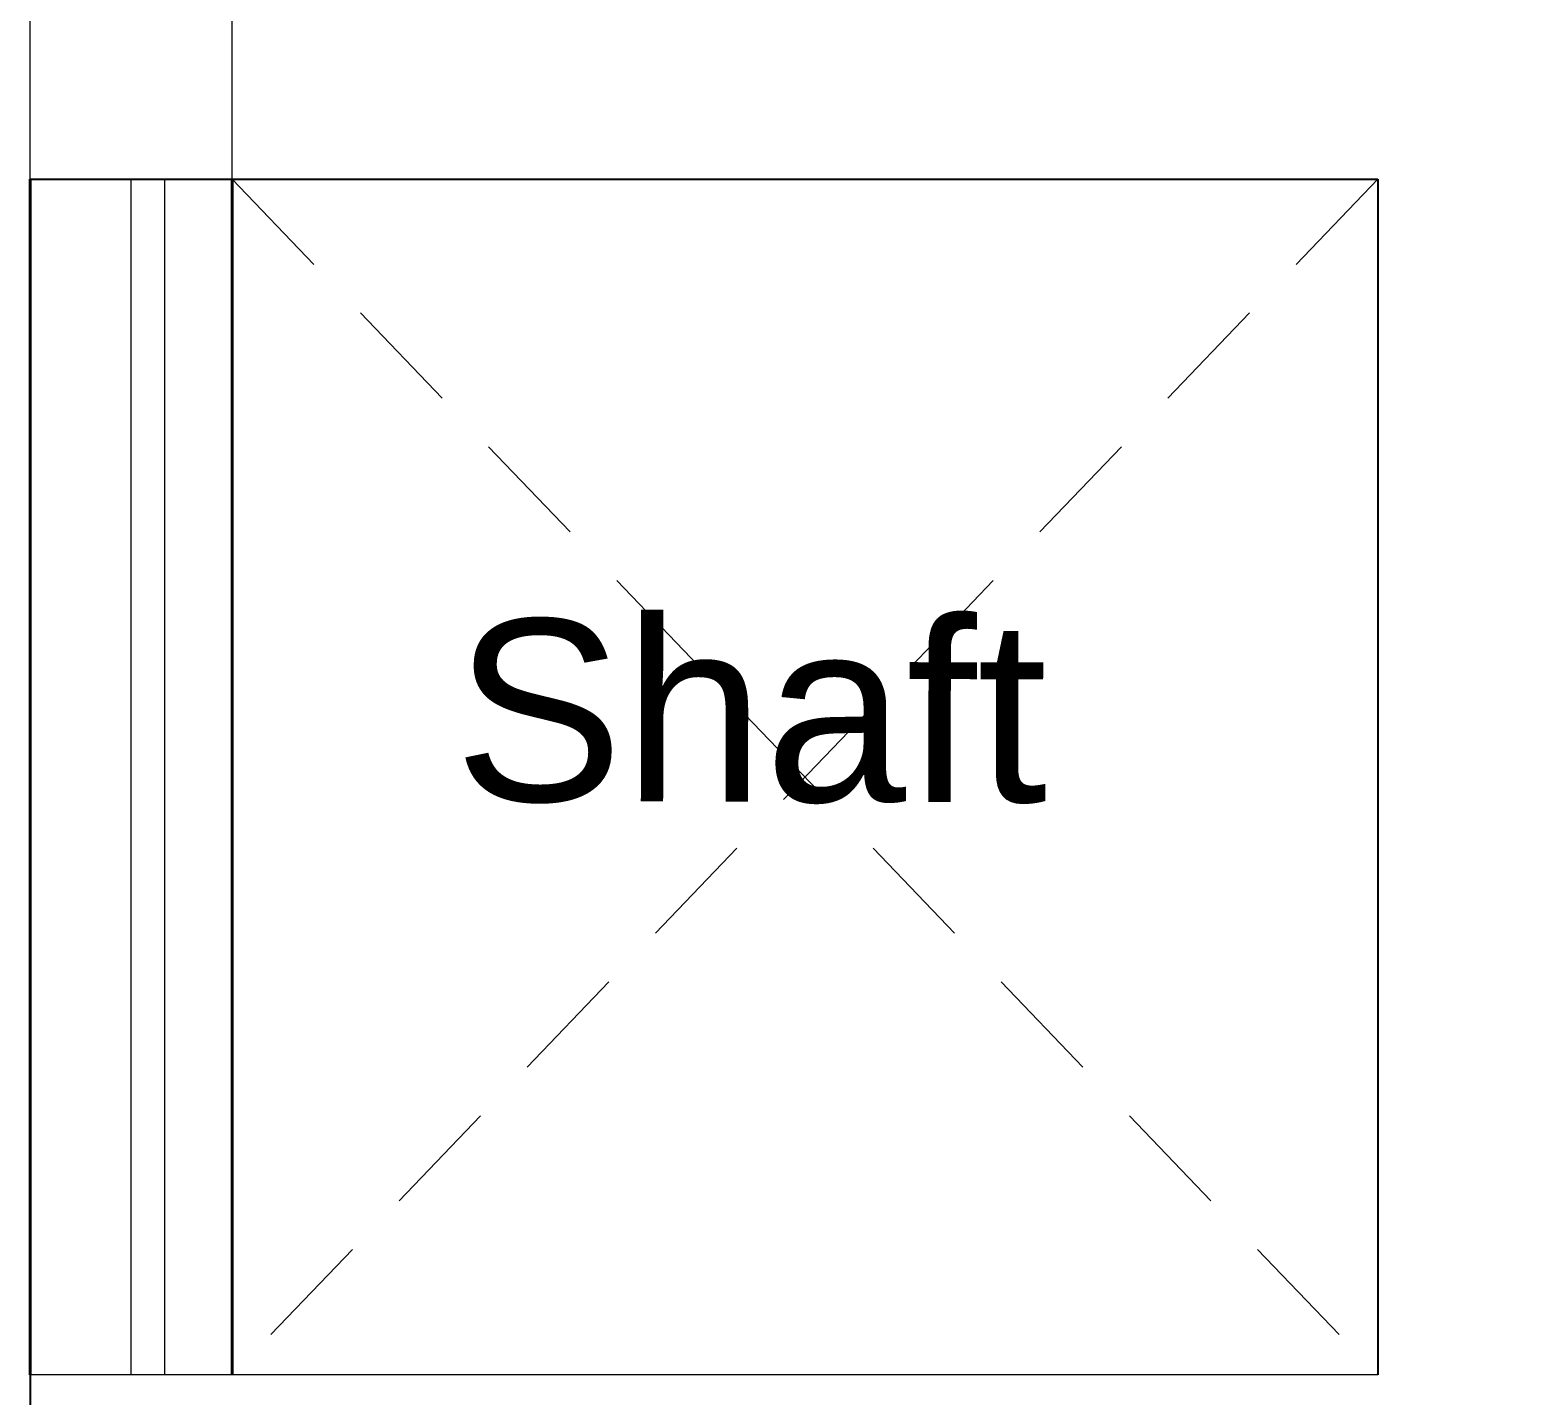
# Model space of a CAD drawing. Header units: metres. Extents: x -322116 to -321123, y -26723 to -26468.
# Drawn here: x -321395.512 to -321393.276, y -26553.851 to -26551.824 of the extents above; entities that cross this region are included whole.
import ezdxf

# ---------------------------------------------------------------- set-up
doc = ezdxf.new("R2010")
doc.units = ezdxf.units.M
doc.header["$LTSCALE"] = 7
doc.header["$MEASUREMENT"] = 0
doc.linetypes.add('1363-TXX-A-XXX-Plots layouts-R02$0$HIDDEN', pattern=[0.375, 0.25, -0.125])
doc.linetypes.add('Hidden', pattern=[9.525, 6.35, -3.175])
doc.layers.add('22-1-14-ROAD P2PFGC', color=5, linetype='Continuous')
for name, color, linetype, lineweight in [('A-ANNO-TXT3', 6, 'Continuous', 30), ('A-FLOR-HIDN', 9, 'Hidden', 13), ('A-WALL-BLWO', 7, 'Continuous', 40), ('L-Structure', 5, 'Continuous', 15), ('XREF-W09-A-ELEV04$0$A--SECT-TILE', 32, 'Continuous', 5)]:
    doc.layers.add(name, color=color, linetype=linetype, lineweight=lineweight)
doc.styles.get("Standard").update_dxf_attribs({"font": 'romans.shx', "height": 0.5})

# ---------------------------------------------------------------- blocks, each defined once
blk = doc.blocks.new('rooff attic')
at = {"layer": '22-1-14-ROAD P2PFGC'}
for p, q in [((-321395.5118, -26550.0448, 0), (-321393.5118, -26550.0448, 0)), ((-321393.5118, -26550.0448, 0), (-321393.5118, -26551.8198, 0)), ((-321395.5118, -26551.8198, 0), (-321395.5118, -26552.1198, 0))]:
    blk.add_line(p, q, dxfattribs=at)
at = {"layer": 'A-FLOR-HIDN', "linetype": '1363-TXX-A-XXX-Plots layouts-R02$0$HIDDEN', "ltscale": 0.1, "elevation": 0}
for points in [[(-321393.5118, -26550.0448), (-321395.2118, -26551.8198)], [(-321395.2118, -26550.0448), (-321393.5118, -26551.8198)]]:
    blk.add_lwpolyline(points, dxfattribs=at)
at = {"layer": 'A-WALL-BLWO'}
for p, q in [((-321395.5118, -26551.8198, 0), (-321395.5118, -26550.0448, 0)), ((-321395.2118, -26551.8198, 0), (-321395.2118, -26550.0448, 0))]:
    blk.add_line(p, q, dxfattribs=at)
at = {"layer": 'L-Structure'}
blk.add_line((-321393.5118, -26551.8198, 0), (-321395.5118, -26551.8198, 0), dxfattribs=at)
at = {"layer": 'L-Structure', "elevation": 0}
blk.add_lwpolyline([(-321395.5118, -26550.0448), (-321395.5118, -26547.7581)], dxfattribs=at)
at = {"layer": 'XREF-W09-A-ELEV04$0$A--SECT-TILE'}
for p, q in [((-321395.3618, -26551.8198, 0), (-321395.3618, -26550.0448, 0)), ((-321395.3118, -26551.8198, 0), (-321395.3118, -26550.0448, 0))]:
    blk.add_line(p, q, dxfattribs=at)
at = {"layer": 'A-ANNO-TXT3', "lineweight": 5, "insert": (-321394.8827, -26550.6979, 0), "char_height": 0.27, "attachment_point": 1, "rotation": 359.9008}
blk.add_mtext_dynamic_manual_height_columns('\\A1;{\\fArial Unicode MS|b0|i0|c0|p34;Shaft}', width=2.985678, gutter_width=3.0774, heights=[1.4075], dxfattribs=at)
blk = doc.blocks.new('m 12')
at = {"layer": '22-1-14-ROAD P2PFGC', "transparency": 33554534}
h = blk.add_hatch(dxfattribs=at)
h.set_pattern_fill('ANSI31', scale=1.3, angle=45)
h.set_pattern_definition([(90, (-187.8846, 18.4578), (-0.1625, 0), [])])
h.paths.add_polyline_path([(-321388.4118, -26532.9581), (-321398.1118, -26532.9581), (-321398.1118, -26534.9081), (-321404.3118, -26534.9081), (-321404.3118, -26539.3023), (-321405.4818, -26539.3023), (-321405.4818, -26544.6581), (-321404.5118, -26544.6581), (-321404.5118, -26551.3581), (-321406.0118, -26551.3581), (-321406.0118, -26554.5581), (-321403.6118, -26554.5581), (-321403.6118, -26537.7015), (-321383.0787, -26537.7016), (-321383.0787, -26554.5581), (-321382.1603, -26554.5581), (-321382.1603, -26551.2581), (-321381.1018, -26551.2581), (-321381.1018, -26541.5581), (-321382.2287, -26541.5581), (-321382.2287, -26534.9081), (-321388.4118, -26534.9081)])
edge = h.paths.add_edge_path(flags=16)
edge.add_arc((-321394.4903, -26535.3455), 0.2481, 0, 360)
h.paths.add_polyline_path([(-321405.2533, -26553.463), (-321404.3703, -26553.463), (-321404.3703, -26553.0317), (-321405.2533, -26553.0317)], flags=16)
h.paths.add_polyline_path([(-321405.4431, -26553.3996), (-321405.4431, -26552.5166), (-321405.8743, -26552.5166), (-321405.8743, -26553.3996)], flags=16)
h.paths.add_polyline_path([(-321402.5757, -26536.7788), (-321402.5757, -26535.8584), (-321403.007, -26535.8584), (-321403.007, -26536.7788)], flags=16)
h.paths.add_polyline_path([(-321393.8213, -26536.8162), (-321392.7192, -26536.8162), (-321392.7192, -26536.3849), (-321393.8213, -26536.3849)], flags=16)
h.paths.add_polyline_path([(-321384.2889, -26536.7788), (-321384.2889, -26535.8393), (-321384.7202, -26535.8393), (-321384.7202, -26536.7788)], flags=16)
h.paths.add_polyline_path([(-321382.9583, -26539.6741), (-321382.3491, -26539.6741), (-321382.3491, -26539.2428), (-321382.9583, -26539.2428)], flags=16)
h.paths.add_polyline_path([(-321382.5318, -26544.9633), (-321381.6488, -26544.9633), (-321381.6488, -26544.532), (-321382.5318, -26544.532)], flags=16)
h.paths.add_polyline_path([(-321381.3907, -26546.8496), (-321381.3907, -26545.9666), (-321381.8219, -26545.9666), (-321381.8219, -26546.8496)], flags=16)
h.paths.add_polyline_path([(-321397.07, -26535.8562), (-321397.07, -26534.8373), (-321397.5013, -26534.8373), (-321397.5013, -26535.8562)], flags=16)
h.paths.add_polyline_path([(-321394.1228, -26535.272), (-321391.6791, -26535.272), (-321391.6791, -26534.831), (-321394.1228, -26534.831)], flags=16)
h.paths.add_polyline_path([(-321394.1228, -26535.86), (-321391.9766, -26535.86), (-321391.9766, -26535.419), (-321394.1228, -26535.419)], flags=16)
h.paths.add_polyline_path([(-321383.0049, -26547.8529), (-321381.5704, -26547.8553), (-321381.5693, -26547.215), (-321383.0038, -26547.2125)], flags=16)
h.paths.add_polyline_path([(-321405.402, -26553.0502), (-321403.9675, -26553.0527), (-321403.9664, -26552.4124), (-321405.4009, -26552.4099)], flags=16)
h.paths.add_polyline_path([(-321405.3468, -26542.1633), (-321403.9123, -26542.1658), (-321403.9112, -26541.5254), (-321405.3457, -26541.5229)], flags=16)
h.paths.add_polyline_path([(-321393.95, -26534.8473), (-321392.5154, -26534.8498), (-321392.5143, -26534.2094), (-321393.9489, -26534.207)], flags=16)
blk = doc.blocks.new('roof')
at = {"layer": 'A-FLOR-HIDN', "linetype": '1363-TXX-A-XXX-Plots layouts-R02$0$HIDDEN', "ltscale": 0.5, "elevation": 0}
for points in [[(-321389.3518, -26545.9581), (-321389.3518, -26552.1198), (-321395.5118, -26552.1198), (-321395.5119, -26545.9581)], [(-321389.6518, -26546.2581), (-321389.6518, -26551.8198), (-321395.2118, -26551.8198), (-321395.2119, -26546.2581)]]:
    blk.add_lwpolyline(points, close=True, dxfattribs=at)

msp = doc.modelspace()

# ---------------------------------------------------------------- block references
at = {"layer": 'A-WALL-BLWO'}
for name, p in [('m 12', (0, -2)), ('rooff attic', (0, -2, 0)), ('roof', (0, -2, 0))]:
    msp.add_blockref(name, p, dxfattribs=at)

doc.saveas('drawing.dxf')
